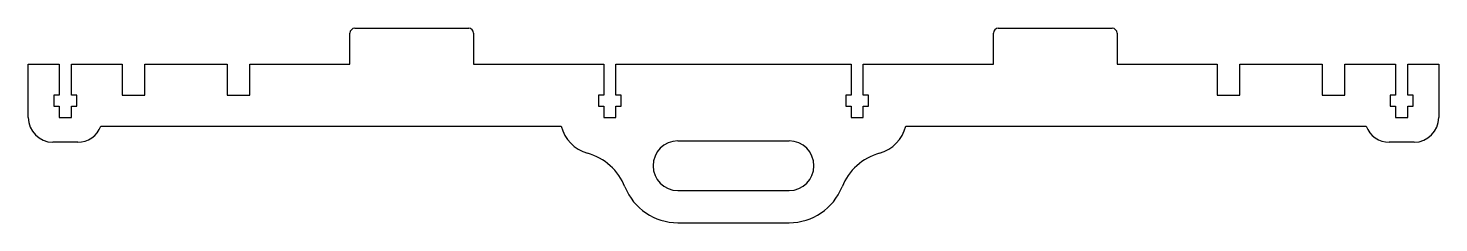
# Model space of a CAD drawing. Extents: x 0 to 570, y 0 to 78.
import ezdxf

# ---------------------------------------------------------------- set-up
doc = ezdxf.new("R2010")
doc.units = 0
doc.layers.add('Shape2DView', color=7, linetype='CONTINUOUS')

msp = doc.modelspace()

# ---------------------------------------------------------------- linework, layer by layer
at = {"layer": 'Shape2DView'}
for p, q in [((130, 64), (130, 76.5)), ((132, 78.5), (178, 78.5)), ((180, 76.5), (180, 64)), ((390, 64), (390, 76.5)), ((392, 78.5), (438, 78.5)), ((440, 76.5), (440, 64)), ((0, 42.5), (0, 64)), ((0, 64), (12.5687, 64)), ((12.5687, 64), (12.5687, 51.5)), ((17.4312, 51.5), (17.4312, 64)), ((17.4312, 64), (37.9, 64)), ((37.9, 64), (37.9, 51.5)), ((47.1, 51.5), (47.1, 64)), ((47.1, 64), (80.4, 64)), ((80.4, 64), (80.4, 51.5)), ((89.6, 51.5), (89.6, 64)), ((89.6, 64), (130, 64)), ((180, 64), (232.569, 64)), ((232.569, 64), (232.569, 51.5)), ((237.431, 51.5), (237.431, 64)), ((237.431, 64), (332.569, 64)), ((332.569, 64), (332.569, 51.5)), ((337.431, 51.5), (337.431, 64)), ((337.431, 64), (390, 64)), ((440, 64), (480.4, 64)), ((480.4, 64), (480.4, 51.5)), ((489.6, 51.5), (489.6, 64)), ((489.6, 64), (522.9, 64)), ((522.9, 64), (522.9, 51.5)), ((532.1, 51.5), (532.1, 64)), ((532.1, 64), (552.569, 64)), ((552.569, 64), (552.569, 51.5)), ((557.431, 51.5), (557.431, 64)), ((557.431, 64), (570, 64)), ((570, 64), (570, 42.5)), ((12.5687, 51.5), (10.4, 51.5)), ((10.4, 51.5), (10.4, 47)), ((19.6, 51.5), (17.4312, 51.5)), ((19.6, 47), (19.6, 51.5)), ((37.9, 51.5), (47.1, 51.5)), ((80.4, 51.5), (89.6, 51.5)), ((232.569, 51.5), (230.4, 51.5)), ((230.4, 51.5), (230.4, 47)), ((239.6, 51.5), (237.431, 51.5)), ((239.6, 47), (239.6, 51.5)), ((332.569, 51.5), (330.4, 51.5)), ((330.4, 51.5), (330.4, 47)), ((339.6, 51.5), (337.431, 51.5)), ((339.6, 47), (339.6, 51.5)), ((480.4, 51.5), (489.6, 51.5)), ((522.9, 51.5), (532.1, 51.5)), ((552.569, 51.5), (550.4, 51.5)), ((550.4, 51.5), (550.4, 47)), ((559.6, 51.5), (557.431, 51.5)), ((559.6, 47), (559.6, 51.5)), ((10.4, 47), (12.5688, 47)), ((12.5688, 47), (12.5688, 42.5)), ((17.4312, 42.5), (17.4312, 47)), ((17.4312, 47), (19.6, 47)), ((230.4, 47), (232.569, 47)), ((232.569, 47), (232.569, 42.5)), ((237.431, 42.5), (237.431, 47)), ((237.431, 47), (239.6, 47)), ((330.4, 47), (332.569, 47)), ((332.569, 47), (332.569, 42.5)), ((337.431, 42.5), (337.431, 47)), ((337.431, 47), (339.6, 47)), ((550.4, 47), (552.569, 47)), ((552.569, 47), (552.569, 42.5)), ((557.431, 42.5), (557.431, 47)), ((557.431, 47), (559.6, 47)), ((12.5688, 42.5), (17.4312, 42.5)), ((232.569, 42.5), (237.431, 42.5)), ((332.569, 42.5), (337.431, 42.5)), ((552.569, 42.5), (557.431, 42.5)), ((29.3675, 39), (215.414, 39)), ((354.586, 39), (540.633, 39)), ((20, 32.5), (10, 32.5)), ((262.5, 33), (307.5, 33)), ((560, 32.5), (550, 32.5)), ((262.5, 13), (307.5, 13)), ((262.5, 0), (307.5, 0))]:
    msp.add_line(p, q, dxfattribs=at)
for centre, radius, start, end in [((132, 76.5), 2, 90, 180), ((178, 76.5), 2, 0, 90), ((392, 76.5), 2, 90, 180), ((438, 76.5), 2, 0, 90), ((10, 42.5), 10, 180, -90), ((560, 42.5), 10, -90, 0), ((20, 42.5), 10, -90, -20.4873), ((230, 42.5), 15, -166.507, -105.573), ((340, 42.5), 15, -74.4273, -13.4934), ((550, 42.5), 10, -159.513, -90), ((262.5, 23), 10, 90, -90), ((307.5, 23), 10, -90, 90), ((219.799, 5.8949), 23, 21.8297, 74.4273), ((350.201, 5.8949), 23, 105.573, 158.17), ((262.5, 23), 23, -158.17, -90), ((307.5, 23), 23, -90, -21.8297)]:
    msp.add_arc(centre, radius, start, end, dxfattribs=at)

doc.saveas('drawing.dxf')
